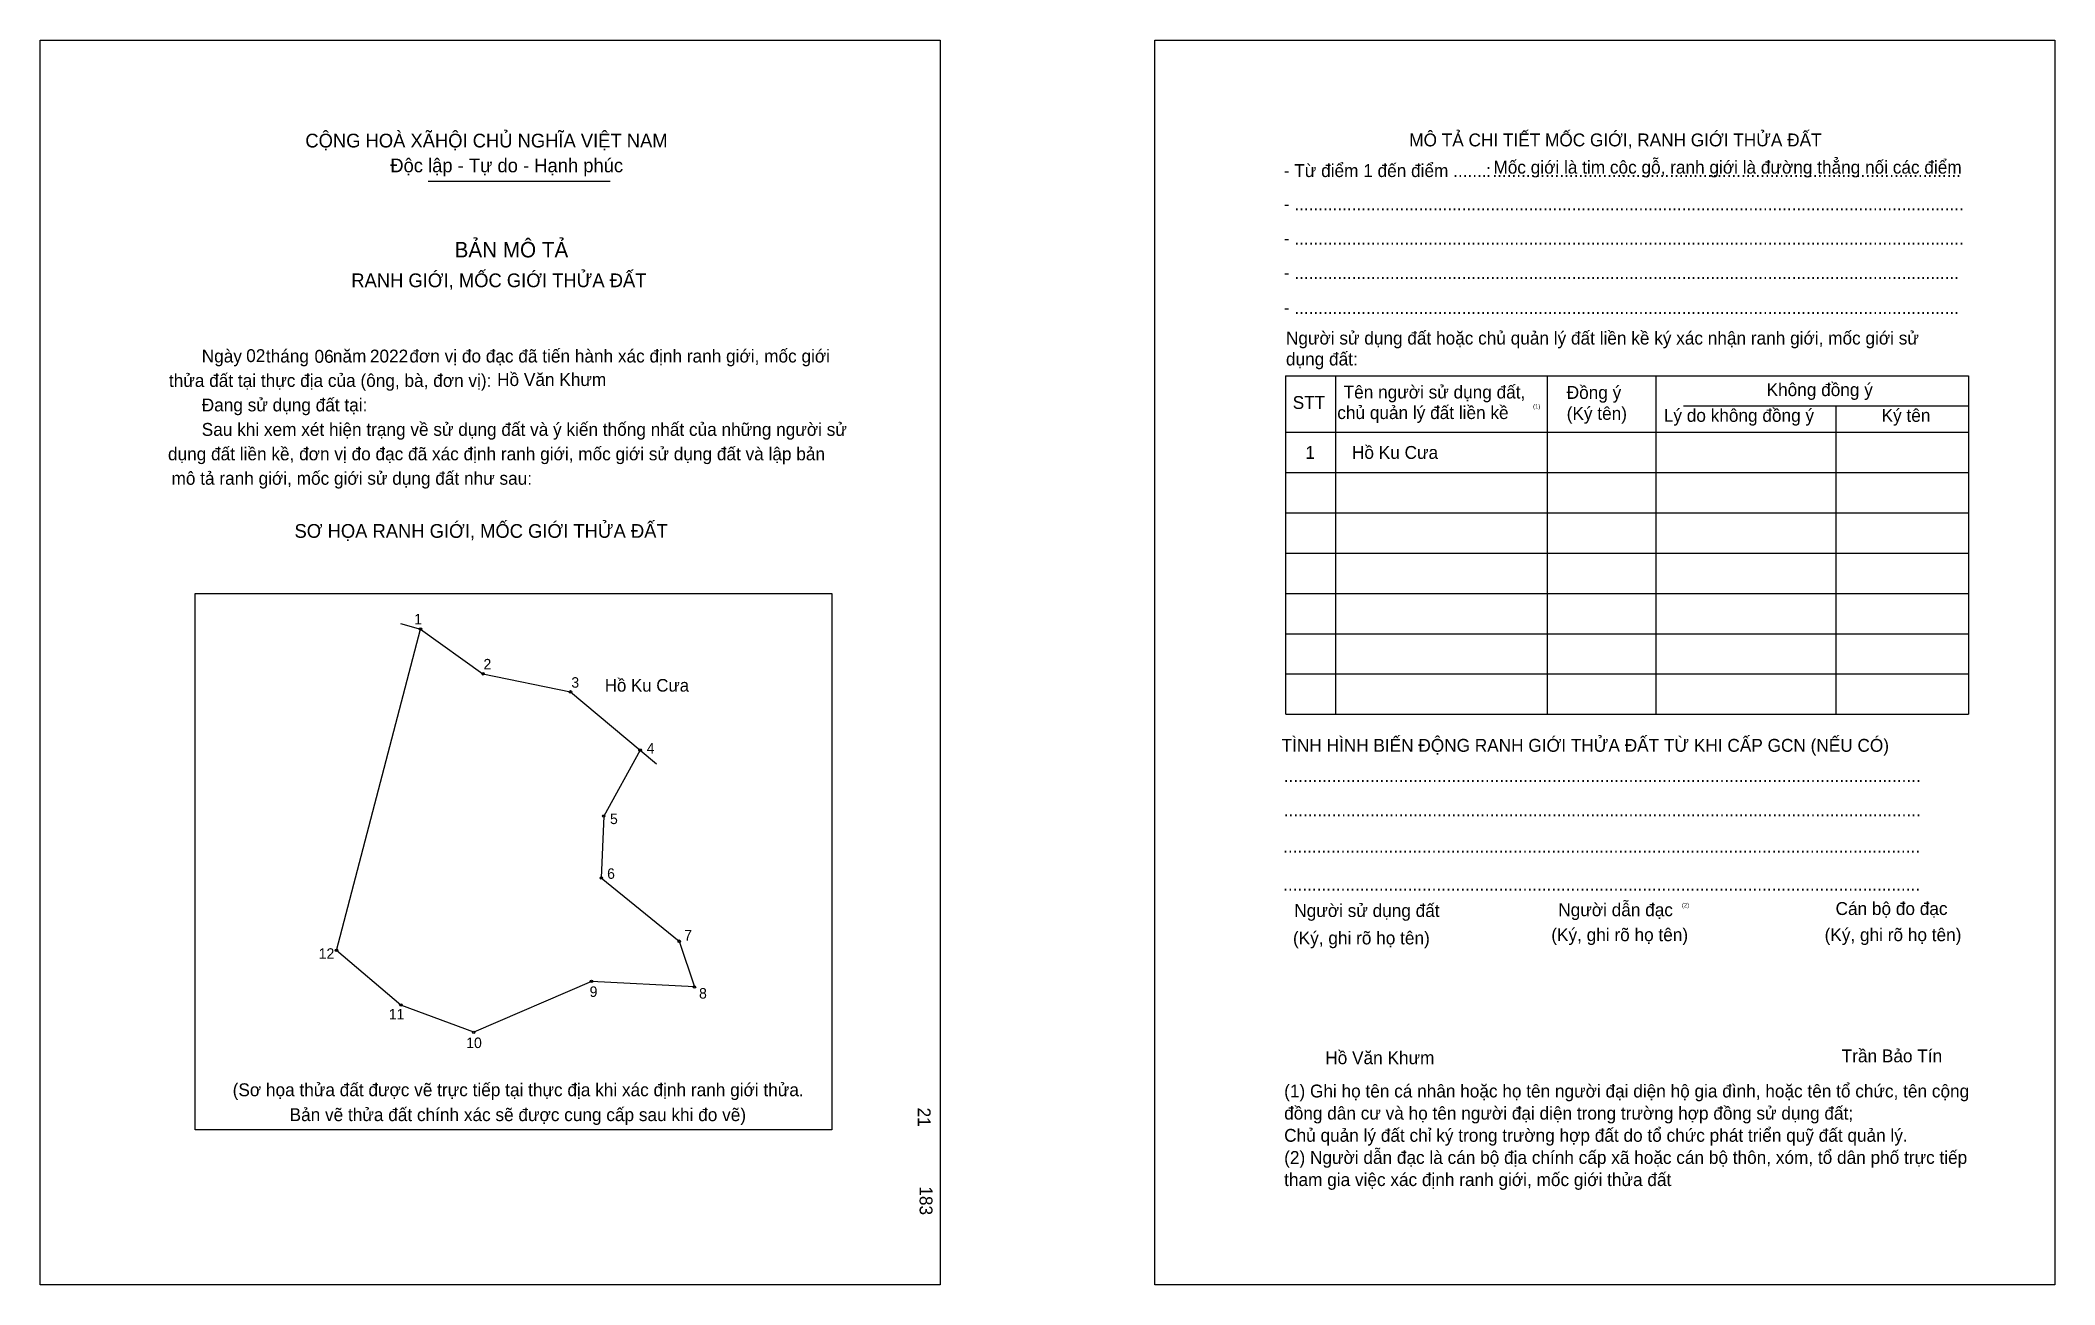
# Model space of a CAD drawing. Extents: x 546396 to 546982, y 1825999 to 1826360.
import ezdxf

# ---------------------------------------------------------------- set-up
doc = ezdxf.new("R2010")
doc.units = 0
for name, color, linetype in [('bmtKhungInTrang1', 7, 'Continuous'), ('bmtKhungInTrang2', 7, 'Continuous'), ('bmtNoiDung', 7, 'Continuous'), ('bmtTemplate', 7, 'Continuous'), ('CanhThua', 7, 'Continuous'), ('MocDinhThua', 7, 'Continuous'), ('RauThua', 7, 'Continuous'), ('SoHieuDinhThua', 7, 'Continuous'), ('TenChuLanCan', 7, 'Continuous')]:
    doc.layers.add(name, color=color, linetype=linetype)

msp = doc.modelspace()

# ---------------------------------------------------------------- linework, layer by layer
at = {"layer": 'bmtKhungInTrang1'}
msp.add_lwpolyline([(546396.42, 1826360.49), (546658.11, 1826360.49), (546658.11, 1825998.53), (546396.42, 1825998.53)], close=True, dxfattribs=at)
at = {"layer": 'bmtKhungInTrang2'}
msp.add_lwpolyline([(546720.52, 1826360.49), (546982.21, 1826360.49), (546982.21, 1825998.53), (546720.52, 1825998.53)], close=True, dxfattribs=at)
at = {"layer": 'bmtTemplate'}
for p, q in [((546509.19, 1826319.46), (546562.11, 1826319.46)), ((546773.02, 1826262.86), (546773.02, 1826164.46)), ((546834.58, 1826262.86), (546834.58, 1826164.46)), ((546866.25, 1826262.98), (546866.25, 1826164.46)), ((546957.15, 1826262.86), (546957.15, 1826164.46)), ((546874.28, 1826254.19), (546957.15, 1826254.19)), ((546758.66, 1826246.46), (546957.15, 1826246.46)), ((546758.66, 1826234.75), (546957.15, 1826234.75)), ((546758.66, 1826223.03), (546957.15, 1826223.03)), ((546758.66, 1826211.32), (546957.15, 1826211.32)), ((546758.66, 1826199.6), (546957.15, 1826199.6)), ((546758.66, 1826187.89), (546957.15, 1826187.89)), ((546758.66, 1826176.17), (546957.15, 1826176.17)), ((546758.66, 1826164.46), (546957.15, 1826164.46))]:
    msp.add_line(p, q, dxfattribs=at)
for points in [[(546758.54, 1826262.86), (546957.15, 1826262.86)], [(546758.54, 1826262.86), (546758.54, 1826164.46)], [(546918.52, 1826254.07), (546918.52, 1826164.46)]]:
    msp.add_lwpolyline(points, dxfattribs=at)
msp.add_lwpolyline([(546441.44, 1826043.61), (546441.44, 1826199.59), (546626.61, 1826199.59), (546626.61, 1826043.61)], close=True, dxfattribs=at)
at = {"layer": 'CanhThua'}
for p, q in [((546482.56, 1826095.78), (546506.99, 1826189.25)), ((546506.99, 1826189.25), (546525.14, 1826176.23)), ((546525.14, 1826176.23), (546550.61, 1826170.96)), ((546550.61, 1826170.96), (546570.85, 1826154)), ((546570.85, 1826154), (546560.25, 1826134.86)), ((546560.25, 1826134.86), (546559.56, 1826116.85)), ((546559.56, 1826116.85), (546582.23, 1826098.44)), ((546501.29, 1826079.87), (546482.56, 1826095.78)), ((546582.23, 1826098.44), (546586.64, 1826085.14)), ((546556.72, 1826086.77), (546522.46, 1826071.95)), ((546586.64, 1826085.14), (546556.72, 1826086.77)), ((546522.46, 1826071.95), (546501.29, 1826079.87))]:
    msp.add_line(p, q, dxfattribs=at)
at = {"layer": 'MocDinhThua'}
for centre in [(546506.99, 1826189.25), (546525.14, 1826176.23), (546550.61, 1826170.96), (546570.85, 1826154), (546560.25, 1826134.86), (546559.56, 1826116.85), (546482.56, 1826095.78), (546582.23, 1826098.44), (546556.72, 1826086.77), (546586.64, 1826085.14), (546501.29, 1826079.87), (546522.46, 1826071.95)]:
    msp.add_circle(centre, 0.366, dxfattribs=at)
at = {"layer": 'RauThua'}
for p, q in [((546501.12, 1826190.9), (546506.99, 1826189.25)), ((546570.85, 1826154), (546575.62, 1826150.01))]:
    msp.add_line(p, q, dxfattribs=at)

# ---------------------------------------------------------------- texts
at = {"layer": 'bmtNoiDung'}
for s, height, p in [('02', 3.744, (546456.3, 1826266.89)), ('06', 3.744, (546476.16, 1826266.68)), ('2022', 3.744, (546492.27, 1826266.77)), ('Hồ Văn Khưm', 3.7444, (546529.26, 1826259.93)), ('1', 3.74, (546764.3, 1826238.73)), ('Hồ Ku Cưa ', 3.744, (546777.85, 1826238.73)), ('Hồ Văn Khưm', 3.7444, (546770.09, 1826062.68))]:
    msp.add_text(s, height=height, dxfattribs=at).set_placement(p)
for s, p in [('21', (546651.59, 1826050.05)), ('183', (546652.13, 1826027.14))]:
    msp.add_text(s, height=3.744, rotation=270, dxfattribs=at).set_placement(p)
at = {"layer": 'bmtTemplate'}
for s, height, p in [('CỘNG HOÀ XÃHỘI CHỦ NGHĨA VIỆT NAM', 3.994, (546473.5, 1826329.31)), ('MÔ TẢ CHI TIẾT MỐC GIỚI, RANH GIỚI THỬA ĐẤT', 3.7429, (546794.51, 1826329.63)), ('Độc lập - Tự do - Hạnh phúc', 3.994, (546498.2, 1826322.09)), ('- Từ điểm 1 đến điểm .......', 3.7429, (546758.03, 1826320.71)), (':', 3.74, (546816.83, 1826320.71)), ('Mốc giới là tim cộc gỗ, ranh giới là đường thẳng nối các điểm', 3.7429, (546818.99, 1826321.7)), ('..................................................................................................', 3.7429, (546818.68, 1826320.71)), ('- ............................................................................................................................................', 3.74293, (546758.03, 1826311.01)), ('BẢN MÔ TẢ', 4.493, (546516.9, 1826297.34)), ('- ............................................................................................................................................', 3.74293, (546758.03, 1826301.05)), ('RANH GIỚI, MỐC GIỚI THỬA ĐẤT', 3.994, (546486.86, 1826288.67)), ('- ...........................................................................................................................................', 3.74293, (546758.03, 1826291.09)), ('- ...........................................................................................................................................', 3.74293, (546758.03, 1826280.9)), ('Người sử dụng đất hoặc chủ quản lý đất liền kề ký xác nhận ranh giới, mốc giới sử', 3.7429, (546758.66, 1826272)), ('Ngày     tháng     năm         đơn vị đo đạc đã tiến hành xác định ranh giới, mốc giới ', 3.7444, (546443.37, 1826266.77)), ('dụng đất:', 3.743, (546758.66, 1826265.91)), ('thửa đất tại thực địa của (ông, bà, đơn vị):', 3.7444, (546433.83, 1826259.66)), ('Tên người sử dụng đất,', 3.7429, (546775.43, 1826256.3)), ('Đồng ý', 3.743, (546840.3, 1826256.18)), ('Không đồng ý', 3.7429, (546898.43, 1826257)), ('Đang sử dụng đất tại:', 3.7444, (546443.37, 1826252.55)), ('STT', 3.743, (546760.62, 1826253.26)), ('chủ quản lý đất liền kề', 3.7429, (546773.59, 1826250.32)), ('(1)', 1.248, (546830.52, 1826253.39)), ('(Ký tên)', 3.743, (546840.3, 1826250.09)), ('Lý do không đồng ý', 3.7429, (546868.54, 1826249.51)), ('Ký tên', 3.743, (546931.88, 1826249.51)), ('Sau khi xem xét hiện trạng về sử dụng đất và ý kiến thống nhất của những người sử ', 3.7444, (546443.37, 1826245.43)), ('dụng đất liền kề, đơn vị đo đạc đã xác định ranh giới, mốc giới sử dụng đất và lập bản', 3.7444, (546433.55, 1826238.32)), ('mô tả ranh giới, mốc giới sử dụng đất như sau:', 3.7444, (546434.58, 1826231.21)), ('SƠ HỌA RANH GIỚI, MỐC GIỚI THỬA ĐẤT', 3.994, (546470.35, 1826215.77)), ('TÌNH HÌNH BIẾN ĐỘNG RANH GIỚI THỬA ĐẤT TỪ KHI CẤP GCN (NẾU CÓ)', 3.7429, (546757.4, 1826153.54)), ('.....................................................................................................................................', 3.74854, (546758.03, 1826144.73)), ('.....................................................................................................................................', 3.74854, (546758.03, 1826134.77)), ('.....................................................................................................................................', 3.74854, (546757.84, 1826124.23)), ('.....................................................................................................................................', 3.74854, (546757.84, 1826113.1)), ('Người sử dụng đất', 3.7429, (546761.08, 1826105.49)), ('Người dẫn đạc', 3.7429, (546837.85, 1826105.72)), ('(2)', 1.248, (546873.8, 1826108.3)), ('Cán bộ đo đạc', 3.7429, (546918.48, 1826106.07)), ('(Ký, ghi rõ họ tên)', 3.7429, (546760.7, 1826097.52)), ('(Ký, ghi rõ họ tên)', 3.7429, (546835.82, 1826098.46)), ('(Ký, ghi rõ họ tên)', 3.7429, (546915.3, 1826098.46)), ('Trần Bảo Tín', 3.7429, (546920.27, 1826063.23)), ('(Sơ họa thửa đất được vẽ trực tiếp tại thực địa khi xác định ranh giới thửa.', 3.7444, (546452.36, 1826053.36)), ('(1) Ghi họ tên cá nhân hoặc họ tên người đại diện hộ gia đình, hoặc tên tổ chức, tên cộng', 3.7429, (546758.14, 1826053)), ('Bản vẽ thửa đất chính xác sẽ được cung cấp sau khi đo vẽ)', 3.7444, (546468.92, 1826046.12)), ('đồng dân cư và họ tên người đại diện trong trường hợp đồng sử dụng đất;', 3.7429, (546758.14, 1826046.56)), ('Chủ quản lý đất chỉ ký trong trường hợp đất do tổ chức phát triển quỹ đất quản lý.', 3.7429, (546758.14, 1826040.11)), ('(2) Người dẫn đạc là cán bộ địa chính cấp xã hoặc cán bộ thôn, xóm, tổ dân phố trực tiếp', 3.7429, (546758.14, 1826033.67)), ('tham gia việc xác định ranh giới, mốc giới thửa đất', 3.7429, (546758.14, 1826027.23))]:
    msp.add_text(s, height=height, dxfattribs=at).set_placement(p)
at = {"layer": 'SoHieuDinhThua'}
for s, height, p in [('1', 3.05, (546505.16, 1826190.6)), ('2', 3.05, (546525.3, 1826177.5)), ('3', 3.05, (546550.85, 1826172.18)), ('4', 3.05, (546572.77, 1826153.03)), ('5', 3.05, (546562.09, 1826132.51)), ('6', 3.05, (546561.25, 1826116.59)), ('7', 3.05, (546583.65, 1826098.65)), ('12', 3.051, (546477.39, 1826093.34)), ('9', 3.05, (546556.16, 1826082.24)), ('8', 3.05, (546587.98, 1826081.77)), ('11', 3.051, (546497.77, 1826075.71)), ('10', 3.051, (546520.27, 1826067.37))]:
    msp.add_text(s, height=height, dxfattribs=at).set_placement(p)
at = {"layer": 'TenChuLanCan'}
msp.add_text('Hồ Ku Cưa', height=3.662, dxfattribs=at).set_placement((546560.58, 1826171.04))

doc.saveas('drawing.dxf')
